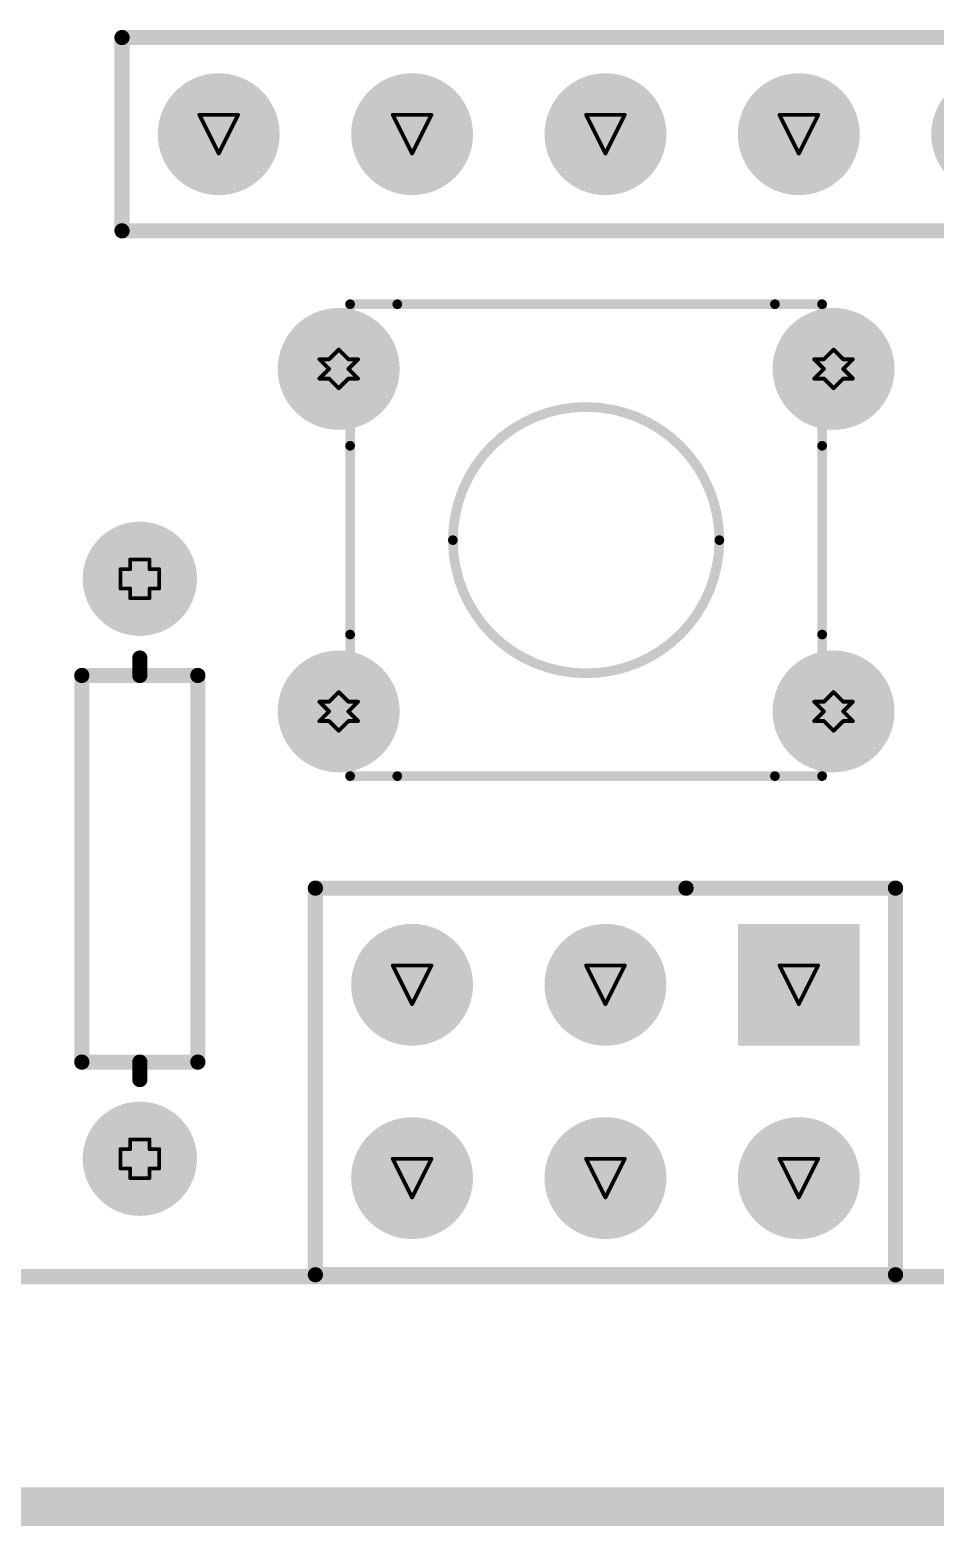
# Model space of a CAD drawing. Header units: millimetres. Extents: x 3.26 to 13.14, y 5.38 to 10.83.
# Drawn here: x 4.612 to 5.08, y 5.99 to 6.764 of the extents above; entities that cross this region are included whole.
import ezdxf

# ---------------------------------------------------------------- set-up
doc = ezdxf.new("R2010")
doc.units = ezdxf.units.MM
doc.header["$MEASUREMENT"] = 0
for name, color, linetype in [('BottomLayer', 5, 'Continuous'), ('BottomSolder', 6, 'Continuous'), ('DrillDrawing', 1, 'Continuous'), ('KeepOutLayer', 6, 'Continuous'), ('Mechanical1', 6, 'Continuous'), ('Mechanical13', 56, 'Continuous'), ('MultiLayer', 9, 'Continuous'), ('PadHoleLayer', 156, 'Continuous'), ('TopLayer', 1, 'Continuous'), ('TopOverlay', 2, 'Continuous'), ('TopSolder', 216, 'Continuous')]:
    doc.layers.add(name, color=color, linetype=linetype)

# ---------------------------------------------------------------- blocks, each defined once
blk = doc.blocks.new('430156130726_8')
at = {"layer": 'BottomLayer', "const_width": 0.02953}
for points in [[(-0.14272, 0.08858, 1), (-0.11319, 0.08858, 1)], [(0.11319, 0.08858, 1), (0.14272, 0.08858, 1)], [(-0.14272, -0.08858, 1), (-0.11319, -0.08858, 1)], [(0.11319, -0.08858, 1), (0.14272, -0.08858, 1)]]:
    blk.add_lwpolyline(points, format="xyb", close=True, dxfattribs=at)
at = {"layer": 'BottomSolder', "const_width": 0.03153}
for points in [[(-0.14372, 0.08858, 1), (-0.11219, 0.08858, 1)], [(0.11219, 0.08858, 1), (0.14372, 0.08858, 1)], [(-0.14372, -0.08858, 1), (-0.11219, -0.08858, 1)], [(0.11219, -0.08858, 1), (0.14372, -0.08858, 1)]]:
    blk.add_lwpolyline(points, format="xyb", close=True, dxfattribs=at)
at = {"layer": 'Mechanical13', "const_width": 0.005}
for points in [[(-0.12205, 0.12205), (-0.12205, -0.12205)], [(0.12205, 0.12205), (-0.12205, 0.12205)], [(0.12205, 0.12205), (0.12205, -0.12205)], [(0.12205, -0.12205), (-0.12205, -0.12205)]]:
    blk.add_lwpolyline(points, dxfattribs=at)
at = {"layer": 'Mechanical13', "const_width": 0.0025}
for points in [[(-0.1233, 0.12205, 1), (-0.1208, 0.12205, 1)], [(-0.1233, 0.12205, 1), (-0.1208, 0.12205, 1)], [(0.1208, 0.12205, 1), (0.1233, 0.12205, 1)], [(0.1208, 0.12205, 1), (0.1233, 0.12205, 1)], [(-0.1233, -0.12205, 1), (-0.1208, -0.12205, 1)], [(-0.1233, -0.12205, 1), (-0.1208, -0.12205, 1)], [(0.1208, -0.12205, 1), (0.1233, -0.12205, 1)], [(0.1208, -0.12205, 1), (0.1233, -0.12205, 1)]]:
    blk.add_lwpolyline(points, format="xyb", close=True, dxfattribs=at)
at = {"layer": 'MultiLayer', "const_width": 0.02953}
for points in [[(-0.14272, 0.08858, 1), (-0.11319, 0.08858, 1)], [(0.11319, 0.08858, 1), (0.14272, 0.08858, 1)], [(-0.14272, -0.08858, 1), (-0.11319, -0.08858, 1)], [(0.11319, -0.08858, 1), (0.14272, -0.08858, 1)]]:
    blk.add_lwpolyline(points, format="xyb", close=True, dxfattribs=at)
at = {"layer": 'PadHoleLayer', "const_width": 0.01969}
for points in [[(-0.1378, 0.08858, 1), (-0.11811, 0.08858, 1)], [(0.11811, 0.08858, 1), (0.1378, 0.08858, 1)], [(-0.1378, -0.08858, 1), (-0.11811, -0.08858, 1)], [(0.11811, -0.08858, 1), (0.1378, -0.08858, 1)]]:
    blk.add_lwpolyline(points, format="xyb", close=True, dxfattribs=at)
at = {"layer": 'TopLayer', "const_width": 0.02953}
for points in [[(-0.14272, 0.08858, 1), (-0.11319, 0.08858, 1)], [(0.11319, 0.08858, 1), (0.14272, 0.08858, 1)], [(-0.14272, -0.08858, 1), (-0.11319, -0.08858, 1)], [(0.11319, -0.08858, 1), (0.14272, -0.08858, 1)]]:
    blk.add_lwpolyline(points, format="xyb", close=True, dxfattribs=at)
at = {"layer": 'TopOverlay', "const_width": 0.005}
for points in [[(0.09764, 0.12205), (-0.09764, 0.12205)], [(-0.12205, 0.04882), (-0.12205, -0.04882)], [(0.12205, 0.04882), (0.12205, -0.04882)], [(0.09764, -0.12205), (-0.09764, -0.12205)]]:
    blk.add_lwpolyline(points, dxfattribs=at)
at = {"layer": 'TopOverlay'}
for points, const_width in [([(-0.09889, 0.12205, 1), (-0.09639, 0.12205, 1)], 0.0025), ([(0.09639, 0.12205, 1), (0.09889, 0.12205, 1)], 0.0025), ([(0.0689, 0, 1), (-0.0689, 0, 1)], 0.005), ([(-0.1233, 0.04882, 1), (-0.1208, 0.04882, 1)], 0.0025), ([(0.1208, 0.04882, 1), (0.1233, 0.04882, 1)], 0.0025), ([(-0.07015, 0, 1), (-0.06765, 0, 1)], 0.0025), ([(0.06765, 0, 1), (0.07015, 0, 1)], 0.0025), ([(-0.1233, -0.04882, 1), (-0.1208, -0.04882, 1)], 0.0025), ([(0.1208, -0.04882, 1), (0.1233, -0.04882, 1)], 0.0025), ([(-0.09889, -0.12205, 1), (-0.09639, -0.12205, 1)], 0.0025), ([(0.09639, -0.12205, 1), (0.09889, -0.12205, 1)], 0.0025)]:
    blk.add_lwpolyline(points, format="xyb", close=True, dxfattribs=dict(at, const_width=const_width))
at = {"layer": 'TopSolder', "const_width": 0.03153}
for points in [[(-0.14372, 0.08858, 1), (-0.11219, 0.08858, 1)], [(0.11219, 0.08858, 1), (0.14372, 0.08858, 1)], [(-0.14372, -0.08858, 1), (-0.11219, -0.08858, 1)], [(0.11219, -0.08858, 1), (0.14372, -0.08858, 1)]]:
    blk.add_lwpolyline(points, format="xyb", close=True, dxfattribs=at)
blk = doc.blocks.new('AXIAL_0_3_13')
at = {"layer": 'BottomLayer', "const_width": 0.02756}
for points in [[(-0.16378, 0, 1), (-0.13622, 0, 1)], [(0.13622, 0, 1), (0.16378, 0, 1)]]:
    blk.add_lwpolyline(points, format="xyb", close=True, dxfattribs=at)
at = {"layer": 'BottomSolder', "const_width": 0.02956}
for points in [[(-0.16478, 0, 1), (-0.13522, 0, 1)], [(0.13522, 0, 1), (0.16478, 0, 1)]]:
    blk.add_lwpolyline(points, format="xyb", close=True, dxfattribs=at)
at = {"layer": 'MultiLayer', "const_width": 0.02756}
for points in [[(-0.16378, 0, 1), (-0.13622, 0, 1)], [(0.13622, 0, 1), (0.16378, 0, 1)]]:
    blk.add_lwpolyline(points, format="xyb", close=True, dxfattribs=at)
at = {"layer": 'PadHoleLayer', "const_width": 0.01673}
for points in [[(-0.15837, 0, 1), (-0.14163, 0, 1)], [(0.14163, 0, 1), (0.15837, 0, 1)]]:
    blk.add_lwpolyline(points, format="xyb", close=True, dxfattribs=at)
at = {"layer": 'TopLayer', "const_width": 0.02756}
for points in [[(-0.16378, 0, 1), (-0.13622, 0, 1)], [(0.13622, 0, 1), (0.16378, 0, 1)]]:
    blk.add_lwpolyline(points, format="xyb", close=True, dxfattribs=at)
at = {"layer": 'TopOverlay', "const_width": 0.00787}
for points in [[(-0.1, 0.03), (-0.1, -0.03)], [(-0.1, 0.03), (0.1, 0.03)], [(0.1, 0.03), (0.1, 0)], [(-0.109, 0), (-0.1, 0)], [(0.1, 0), (0.109, 0)], [(0.1, 0), (0.1, -0.03)], [(-0.1, -0.03), (0.1, -0.03)]]:
    blk.add_lwpolyline(points, dxfattribs=at)
at = {"layer": 'TopOverlay', "const_width": 0.00394}
for points in [[(-0.10197, 0.03, 1), (-0.09803, 0.03, 1)], [(-0.10197, 0.03, 1), (-0.09803, 0.03, 1)], [(0.09803, 0.03, 1), (0.10197, 0.03, 1)], [(0.09803, 0.03, 1), (0.10197, 0.03, 1)], [(-0.11097, 0, 1), (-0.10703, 0, 1)], [(-0.10197, 0, 1), (-0.09803, 0, 1)], [(0.09803, 0, 1), (0.10197, 0, 1)], [(0.09803, 0, 1), (0.10197, 0, 1)], [(0.09803, 0, 1), (0.10197, 0, 1)], [(0.10703, 0, 1), (0.11097, 0, 1)], [(-0.10197, -0.03, 1), (-0.09803, -0.03, 1)], [(-0.10197, -0.03, 1), (-0.09803, -0.03, 1)], [(0.09803, -0.03, 1), (0.10197, -0.03, 1)], [(0.09803, -0.03, 1), (0.10197, -0.03, 1)]]:
    blk.add_lwpolyline(points, format="xyb", close=True, dxfattribs=at)
at = {"layer": 'TopSolder', "const_width": 0.02956}
for points in [[(-0.16478, 0, 1), (-0.13522, 0, 1)], [(0.13522, 0, 1), (0.16478, 0, 1)]]:
    blk.add_lwpolyline(points, format="xyb", close=True, dxfattribs=at)
blk = doc.blocks.new('HDR2X3_25')
at = {"layer": 'BottomLayer', "const_width": 0.02953}
for points in [[(-0.01476, 0.1, 1), (0.01476, 0.1, 1)], [(0.08524, 0.1, 1), (0.11476, 0.1, 1)], [(0.18524, 0.1, 1), (0.21476, 0.1, 1)], [(0.08524, 0, 1), (0.11476, 0, 1)], [(0.18524, 0, 1), (0.21476, 0, 1)]]:
    blk.add_lwpolyline(points, format="xyb", close=True, dxfattribs=at)
at = {"layer": 'BottomLayer'}
blk.add_solid([(-0.02953, -0.02953), (0.02953, -0.02953), (-0.02953, 0.02953), (0.02953, 0.02953)], dxfattribs=at)
at = {"layer": 'BottomSolder', "const_width": 0.03153}
for points in [[(-0.01576, 0.1, 1), (0.01576, 0.1, 1)], [(0.08424, 0.1, 1), (0.11576, 0.1, 1)], [(0.18424, 0.1, 1), (0.21576, 0.1, 1)], [(0.08424, 0, 1), (0.11576, 0, 1)], [(0.18424, 0, 1), (0.21576, 0, 1)]]:
    blk.add_lwpolyline(points, format="xyb", close=True, dxfattribs=at)
at = {"layer": 'BottomSolder'}
blk.add_solid([(-0.03153, -0.03153), (0.03153, -0.03153), (-0.03153, 0.03153), (0.03153, 0.03153)], dxfattribs=at)
at = {"layer": 'MultiLayer', "const_width": 0.02953}
for points in [[(-0.01476, 0.1, 1), (0.01476, 0.1, 1)], [(0.08524, 0.1, 1), (0.11476, 0.1, 1)], [(0.18524, 0.1, 1), (0.21476, 0.1, 1)], [(0.08524, 0, 1), (0.11476, 0, 1)], [(0.18524, 0, 1), (0.21476, 0, 1)]]:
    blk.add_lwpolyline(points, format="xyb", close=True, dxfattribs=at)
at = {"layer": 'MultiLayer'}
blk.add_solid([(-0.02953, -0.02953), (0.02953, -0.02953), (-0.02953, 0.02953), (0.02953, 0.02953)], dxfattribs=at)
at = {"layer": 'PadHoleLayer', "const_width": 0.01772}
for points in [[(-0.00886, 0.1, 1), (0.00886, 0.1, 1)], [(0.09114, 0.1, 1), (0.10886, 0.1, 1)], [(0.19114, 0.1, 1), (0.20886, 0.1, 1)], [(-0.00886, 0, 1), (0.00886, 0, 1)], [(0.09114, 0, 1), (0.10886, 0, 1)], [(0.19114, 0, 1), (0.20886, 0, 1)]]:
    blk.add_lwpolyline(points, format="xyb", close=True, dxfattribs=at)
at = {"layer": 'TopLayer', "const_width": 0.02953}
for points in [[(-0.01476, 0.1, 1), (0.01476, 0.1, 1)], [(0.08524, 0.1, 1), (0.11476, 0.1, 1)], [(0.18524, 0.1, 1), (0.21476, 0.1, 1)], [(0.08524, 0, 1), (0.11476, 0, 1)], [(0.18524, 0, 1), (0.21476, 0, 1)]]:
    blk.add_lwpolyline(points, format="xyb", close=True, dxfattribs=at)
at = {"layer": 'TopLayer'}
blk.add_solid([(-0.02953, -0.02953), (0.02953, -0.02953), (-0.02953, 0.02953), (0.02953, 0.02953)], dxfattribs=at)
at = {"layer": 'TopOverlay', "const_width": 0.00787}
for points in [[(0.25, 0.15), (-0.05, 0.15)], [(-0.05, 0.15), (-0.05, -0.05)], [(0.25, 0.15), (0.25, -0.05)], [(0.25, -0.05), (-0.05, -0.05)], [(0.25, -0.05), (0.05833, -0.05)]]:
    blk.add_lwpolyline(points, dxfattribs=at)
at = {"layer": 'TopOverlay', "const_width": 0.00394}
for points in [[(-0.05197, 0.15, 1), (-0.04803, 0.15, 1)], [(-0.05197, 0.15, 1), (-0.04803, 0.15, 1)], [(0.24803, 0.15, 1), (0.25197, 0.15, 1)], [(0.24803, 0.15, 1), (0.25197, 0.15, 1)], [(-0.05197, -0.05, 1), (-0.04803, -0.05, 1)], [(-0.05197, -0.05, 1), (-0.04803, -0.05, 1)], [(0.05637, -0.05, 1), (0.0603, -0.05, 1)], [(0.24803, -0.05, 1), (0.25197, -0.05, 1)], [(0.24803, -0.05, 1), (0.25197, -0.05, 1)], [(0.24803, -0.05, 1), (0.25197, -0.05, 1)]]:
    blk.add_lwpolyline(points, format="xyb", close=True, dxfattribs=at)
at = {"layer": 'TopSolder', "const_width": 0.03153}
for points in [[(-0.01576, 0.1, 1), (0.01576, 0.1, 1)], [(0.08424, 0.1, 1), (0.11576, 0.1, 1)], [(0.18424, 0.1, 1), (0.21576, 0.1, 1)], [(0.08424, 0, 1), (0.11576, 0, 1)], [(0.18424, 0, 1), (0.21576, 0, 1)]]:
    blk.add_lwpolyline(points, format="xyb", close=True, dxfattribs=at)
at = {"layer": 'TopSolder'}
blk.add_solid([(-0.03153, -0.03153), (0.03153, -0.03153), (-0.03153, 0.03153), (0.03153, 0.03153)], dxfattribs=at)
blk = doc.blocks.new('HDR1X8_31')
at = {"layer": 'BottomLayer', "const_width": 0.02953}
for points in [[(0.08524, 0, 1), (0.11476, 0, 1)], [(0.18524, 0, 1), (0.21476, 0, 1)], [(0.28524, 0, 1), (0.31476, 0, 1)], [(0.38524, 0, 1), (0.41476, 0, 1)], [(0.48524, 0, 1), (0.51476, 0, 1)], [(0.58524, 0, 1), (0.61476, 0, 1)], [(0.68524, 0, 1), (0.71476, 0, 1)]]:
    blk.add_lwpolyline(points, format="xyb", close=True, dxfattribs=at)
at = {"layer": 'BottomLayer'}
blk.add_solid([(-0.02953, -0.02953), (0.02953, -0.02953), (-0.02953, 0.02953), (0.02953, 0.02953)], dxfattribs=at)
at = {"layer": 'BottomSolder', "const_width": 0.03153}
for points in [[(0.08424, 0, 1), (0.11576, 0, 1)], [(0.18424, 0, 1), (0.21576, 0, 1)], [(0.28424, 0, 1), (0.31576, 0, 1)], [(0.38424, 0, 1), (0.41576, 0, 1)], [(0.48424, 0, 1), (0.51576, 0, 1)], [(0.58424, 0, 1), (0.61576, 0, 1)], [(0.68424, 0, 1), (0.71576, 0, 1)]]:
    blk.add_lwpolyline(points, format="xyb", close=True, dxfattribs=at)
at = {"layer": 'BottomSolder'}
blk.add_solid([(-0.03153, -0.03153), (0.03153, -0.03153), (-0.03153, 0.03153), (0.03153, 0.03153)], dxfattribs=at)
at = {"layer": 'MultiLayer', "const_width": 0.02953}
for points in [[(0.08524, 0, 1), (0.11476, 0, 1)], [(0.18524, 0, 1), (0.21476, 0, 1)], [(0.28524, 0, 1), (0.31476, 0, 1)], [(0.38524, 0, 1), (0.41476, 0, 1)], [(0.48524, 0, 1), (0.51476, 0, 1)], [(0.58524, 0, 1), (0.61476, 0, 1)], [(0.68524, 0, 1), (0.71476, 0, 1)]]:
    blk.add_lwpolyline(points, format="xyb", close=True, dxfattribs=at)
at = {"layer": 'MultiLayer'}
blk.add_solid([(-0.02953, -0.02953), (0.02953, -0.02953), (-0.02953, 0.02953), (0.02953, 0.02953)], dxfattribs=at)
at = {"layer": 'PadHoleLayer', "const_width": 0.01772}
for points in [[(-0.00886, 0, 1), (0.00886, 0, 1)], [(0.09114, 0, 1), (0.10886, 0, 1)], [(0.19114, 0, 1), (0.20886, 0, 1)], [(0.29114, 0, 1), (0.30886, 0, 1)], [(0.39114, 0, 1), (0.40886, 0, 1)], [(0.49114, 0, 1), (0.50886, 0, 1)], [(0.59114, 0, 1), (0.60886, 0, 1)], [(0.69114, 0, 1), (0.70886, 0, 1)]]:
    blk.add_lwpolyline(points, format="xyb", close=True, dxfattribs=at)
at = {"layer": 'TopLayer', "const_width": 0.02953}
for points in [[(0.08524, 0, 1), (0.11476, 0, 1)], [(0.18524, 0, 1), (0.21476, 0, 1)], [(0.28524, 0, 1), (0.31476, 0, 1)], [(0.38524, 0, 1), (0.41476, 0, 1)], [(0.48524, 0, 1), (0.51476, 0, 1)], [(0.58524, 0, 1), (0.61476, 0, 1)], [(0.68524, 0, 1), (0.71476, 0, 1)]]:
    blk.add_lwpolyline(points, format="xyb", close=True, dxfattribs=at)
at = {"layer": 'TopLayer'}
blk.add_solid([(-0.02953, -0.02953), (0.02953, -0.02953), (-0.02953, 0.02953), (0.02953, 0.02953)], dxfattribs=at)
at = {"layer": 'TopOverlay', "const_width": 0.00787}
for points in [[(0.75, 0.05), (-0.05, 0.05)], [(-0.05, 0.05), (-0.05, -0.05)], [(0.75, 0.05), (0.75, -0.05)], [(0.75, -0.05), (-0.05, -0.05)]]:
    blk.add_lwpolyline(points, dxfattribs=at)
at = {"layer": 'TopOverlay', "const_width": 0.00394}
for points in [[(-0.05197, 0.05, 1), (-0.04803, 0.05, 1)], [(-0.05197, 0.05, 1), (-0.04803, 0.05, 1)], [(0.74803, 0.05, 1), (0.75197, 0.05, 1)], [(0.74803, 0.05, 1), (0.75197, 0.05, 1)], [(-0.05197, -0.05, 1), (-0.04803, -0.05, 1)], [(-0.05197, -0.05, 1), (-0.04803, -0.05, 1)], [(0.74803, -0.05, 1), (0.75197, -0.05, 1)], [(0.74803, -0.05, 1), (0.75197, -0.05, 1)]]:
    blk.add_lwpolyline(points, format="xyb", close=True, dxfattribs=at)
at = {"layer": 'TopSolder', "const_width": 0.03153}
for points in [[(0.08424, 0, 1), (0.11576, 0, 1)], [(0.18424, 0, 1), (0.21576, 0, 1)], [(0.28424, 0, 1), (0.31576, 0, 1)], [(0.38424, 0, 1), (0.41576, 0, 1)], [(0.48424, 0, 1), (0.51576, 0, 1)], [(0.58424, 0, 1), (0.61576, 0, 1)], [(0.68424, 0, 1), (0.71576, 0, 1)]]:
    blk.add_lwpolyline(points, format="xyb", close=True, dxfattribs=at)
at = {"layer": 'TopSolder'}
blk.add_solid([(-0.03153, -0.03153), (0.03153, -0.03153), (-0.03153, 0.03153), (0.03153, 0.03153)], dxfattribs=at)

msp = doc.modelspace()

# ---------------------------------------------------------------- linework, layer by layer
at = {"layer": 'DrillDrawing', "const_width": 0.002}
for points in [[(4.7, 6.72), (4.72, 6.72)], [(4.7, 6.72), (4.71, 6.7)], [(4.71, 6.7), (4.72, 6.72)], [(4.8, 6.72), (4.82, 6.72)], [(4.8, 6.72), (4.81, 6.7)], [(4.81, 6.7), (4.82, 6.72)], [(4.9, 6.72), (4.92, 6.72)], [(4.9, 6.72), (4.91, 6.7)], [(4.91, 6.7), (4.92, 6.72)], [(5, 6.72), (5.02, 6.72)], [(5, 6.72), (5.01, 6.7)], [(5.01, 6.7), (5.02, 6.72)], [(4.76205, 6.59358), (4.76705, 6.58858)], [(4.76205, 6.59358), (4.76705, 6.59358)], [(4.76705, 6.59358), (4.77205, 6.59858)], [(4.77205, 6.59858), (4.77705, 6.59358)], [(4.77705, 6.59358), (4.78205, 6.59358)], [(4.77705, 6.58858), (4.78205, 6.59358)], [(5.01795, 6.59358), (5.02295, 6.58858)], [(5.01795, 6.59358), (5.02295, 6.59358)], [(5.02295, 6.59358), (5.02795, 6.59858)], [(5.02795, 6.59858), (5.03295, 6.59358)], [(5.03295, 6.59358), (5.03795, 6.59358)], [(5.03295, 6.58858), (5.03795, 6.59358)], [(4.76205, 6.58358), (4.76705, 6.58858)], [(4.77705, 6.58858), (4.78205, 6.58358)], [(5.01795, 6.58358), (5.02295, 6.58858)], [(5.03295, 6.58858), (5.03795, 6.58358)], [(4.76205, 6.58358), (4.76705, 6.58358)], [(4.76705, 6.58358), (4.77205, 6.57858)], [(4.77205, 6.57858), (4.77705, 6.58358)], [(4.77705, 6.58358), (4.78205, 6.58358)], [(5.01795, 6.58358), (5.02295, 6.58358)], [(5.02295, 6.58358), (5.02795, 6.57858)], [(5.02795, 6.57858), (5.03295, 6.58358)], [(5.03295, 6.58358), (5.03795, 6.58358)], [(4.65921, 6.475), (4.65921, 6.485)], [(4.65921, 6.485), (4.66421, 6.485)], [(4.66421, 6.485), (4.66421, 6.49)], [(4.66421, 6.49), (4.67421, 6.49)], [(4.67421, 6.485), (4.67421, 6.49)], [(4.67421, 6.485), (4.67921, 6.485)], [(4.67921, 6.475), (4.67921, 6.485)], [(4.65921, 6.475), (4.66421, 6.475)], [(4.66421, 6.47), (4.66421, 6.475)], [(4.66421, 6.47), (4.67421, 6.47)], [(4.67421, 6.475), (4.67921, 6.475)], [(4.67421, 6.47), (4.67421, 6.475)], [(4.76205, 6.41642), (4.76705, 6.41142)], [(4.76205, 6.41642), (4.76705, 6.41642)], [(4.76705, 6.41642), (4.77205, 6.42142)], [(4.77205, 6.42142), (4.77705, 6.41642)], [(4.77705, 6.41642), (4.78205, 6.41642)], [(4.77705, 6.41142), (4.78205, 6.41642)], [(5.01795, 6.41642), (5.02295, 6.41142)], [(5.01795, 6.41642), (5.02295, 6.41642)], [(5.02295, 6.41642), (5.02795, 6.42142)], [(5.02795, 6.42142), (5.03295, 6.41642)], [(5.03295, 6.41642), (5.03795, 6.41642)], [(5.03295, 6.41142), (5.03795, 6.41642)], [(4.76205, 6.40642), (4.76705, 6.41142)], [(4.77705, 6.41142), (4.78205, 6.40642)], [(5.01795, 6.40642), (5.02295, 6.41142)], [(5.03295, 6.41142), (5.03795, 6.40642)], [(4.76205, 6.40642), (4.76705, 6.40642)], [(4.76705, 6.40642), (4.77205, 6.40142)], [(4.77205, 6.40142), (4.77705, 6.40642)], [(4.77705, 6.40642), (4.78205, 6.40642)], [(5.01795, 6.40642), (5.02295, 6.40642)], [(5.02295, 6.40642), (5.02795, 6.40142)], [(5.02795, 6.40142), (5.03295, 6.40642)], [(5.03295, 6.40642), (5.03795, 6.40642)], [(4.8, 6.28), (4.82, 6.28)], [(4.8, 6.28), (4.81, 6.26)], [(4.81, 6.26), (4.82, 6.28)], [(4.9, 6.28), (4.92, 6.28)], [(4.9, 6.28), (4.91, 6.26)], [(4.91, 6.26), (4.92, 6.28)], [(5, 6.28), (5.02, 6.28)], [(5, 6.28), (5.01, 6.26)], [(5.01, 6.26), (5.02, 6.28)], [(4.65921, 6.175), (4.65921, 6.185)], [(4.65921, 6.185), (4.66421, 6.185)], [(4.66421, 6.185), (4.66421, 6.19)], [(4.66421, 6.19), (4.67421, 6.19)], [(4.67421, 6.185), (4.67421, 6.19)], [(4.67421, 6.185), (4.67921, 6.185)], [(4.67921, 6.175), (4.67921, 6.185)], [(4.8, 6.18), (4.82, 6.18)], [(4.8, 6.18), (4.81, 6.16)], [(4.81, 6.16), (4.82, 6.18)], [(4.9, 6.18), (4.92, 6.18)], [(4.9, 6.18), (4.91, 6.16)], [(4.91, 6.16), (4.92, 6.18)], [(5, 6.18), (5.02, 6.18)], [(5, 6.18), (5.01, 6.16)], [(5.01, 6.16), (5.02, 6.18)], [(4.65921, 6.175), (4.66421, 6.175)], [(4.66421, 6.17), (4.66421, 6.175)], [(4.66421, 6.17), (4.67421, 6.17)], [(4.67421, 6.175), (4.67921, 6.175)], [(4.67421, 6.17), (4.67421, 6.175)]]:
    msp.add_lwpolyline(points, dxfattribs=at)
at = {"layer": 'DrillDrawing', "const_width": 0.001}
for points in [[(4.6995, 6.72, 1), (4.7005, 6.72, 1)], [(4.6995, 6.72, 1), (4.7005, 6.72, 1)], [(4.7195, 6.72, 1), (4.7205, 6.72, 1)], [(4.7195, 6.72, 1), (4.7205, 6.72, 1)], [(4.7995, 6.72, 1), (4.8005, 6.72, 1)], [(4.7995, 6.72, 1), (4.8005, 6.72, 1)], [(4.8195, 6.72, 1), (4.8205, 6.72, 1)], [(4.8195, 6.72, 1), (4.8205, 6.72, 1)], [(4.8995, 6.72, 1), (4.9005, 6.72, 1)], [(4.8995, 6.72, 1), (4.9005, 6.72, 1)], [(4.9195, 6.72, 1), (4.9205, 6.72, 1)], [(4.9195, 6.72, 1), (4.9205, 6.72, 1)], [(4.9995, 6.72, 1), (5.0005, 6.72, 1)], [(4.9995, 6.72, 1), (5.0005, 6.72, 1)], [(5.0195, 6.72, 1), (5.0205, 6.72, 1)], [(5.0195, 6.72, 1), (5.0205, 6.72, 1)], [(4.7095, 6.7, 1), (4.7105, 6.7, 1)], [(4.7095, 6.7, 1), (4.7105, 6.7, 1)], [(4.8095, 6.7, 1), (4.8105, 6.7, 1)], [(4.8095, 6.7, 1), (4.8105, 6.7, 1)], [(4.9095, 6.7, 1), (4.9105, 6.7, 1)], [(4.9095, 6.7, 1), (4.9105, 6.7, 1)], [(5.0095, 6.7, 1), (5.0105, 6.7, 1)], [(5.0095, 6.7, 1), (5.0105, 6.7, 1)], [(4.76155, 6.59358, 1), (4.76255, 6.59358, 1)], [(4.76155, 6.59358, 1), (4.76255, 6.59358, 1)], [(4.76655, 6.59358, 1), (4.76755, 6.59358, 1)], [(4.76655, 6.59358, 1), (4.76755, 6.59358, 1)], [(4.77155, 6.59858, 1), (4.77255, 6.59858, 1)], [(4.77155, 6.59858, 1), (4.77255, 6.59858, 1)], [(4.77655, 6.59358, 1), (4.77755, 6.59358, 1)], [(4.77655, 6.59358, 1), (4.77755, 6.59358, 1)], [(4.78155, 6.59358, 1), (4.78255, 6.59358, 1)], [(4.78155, 6.59358, 1), (4.78255, 6.59358, 1)], [(5.01745, 6.59358, 1), (5.01845, 6.59358, 1)], [(5.01745, 6.59358, 1), (5.01845, 6.59358, 1)], [(5.02245, 6.59358, 1), (5.02345, 6.59358, 1)], [(5.02245, 6.59358, 1), (5.02345, 6.59358, 1)], [(5.02745, 6.59858, 1), (5.02845, 6.59858, 1)], [(5.02745, 6.59858, 1), (5.02845, 6.59858, 1)], [(5.03245, 6.59358, 1), (5.03345, 6.59358, 1)], [(5.03245, 6.59358, 1), (5.03345, 6.59358, 1)], [(5.03745, 6.59358, 1), (5.03845, 6.59358, 1)], [(5.03745, 6.59358, 1), (5.03845, 6.59358, 1)], [(4.76655, 6.58858, 1), (4.76755, 6.58858, 1)], [(4.76655, 6.58858, 1), (4.76755, 6.58858, 1)], [(4.77655, 6.58858, 1), (4.77755, 6.58858, 1)], [(4.77655, 6.58858, 1), (4.77755, 6.58858, 1)], [(5.02245, 6.58858, 1), (5.02345, 6.58858, 1)], [(5.02245, 6.58858, 1), (5.02345, 6.58858, 1)], [(5.03245, 6.58858, 1), (5.03345, 6.58858, 1)], [(5.03245, 6.58858, 1), (5.03345, 6.58858, 1)], [(4.76155, 6.58358, 1), (4.76255, 6.58358, 1)], [(4.76155, 6.58358, 1), (4.76255, 6.58358, 1)], [(4.76655, 6.58358, 1), (4.76755, 6.58358, 1)], [(4.76655, 6.58358, 1), (4.76755, 6.58358, 1)], [(4.77155, 6.57858, 1), (4.77255, 6.57858, 1)], [(4.77155, 6.57858, 1), (4.77255, 6.57858, 1)], [(4.77655, 6.58358, 1), (4.77755, 6.58358, 1)], [(4.77655, 6.58358, 1), (4.77755, 6.58358, 1)], [(4.78155, 6.58358, 1), (4.78255, 6.58358, 1)], [(4.78155, 6.58358, 1), (4.78255, 6.58358, 1)], [(5.01745, 6.58358, 1), (5.01845, 6.58358, 1)], [(5.01745, 6.58358, 1), (5.01845, 6.58358, 1)], [(5.02245, 6.58358, 1), (5.02345, 6.58358, 1)], [(5.02245, 6.58358, 1), (5.02345, 6.58358, 1)], [(5.02745, 6.57858, 1), (5.02845, 6.57858, 1)], [(5.02745, 6.57858, 1), (5.02845, 6.57858, 1)], [(5.03245, 6.58358, 1), (5.03345, 6.58358, 1)], [(5.03245, 6.58358, 1), (5.03345, 6.58358, 1)], [(5.03745, 6.58358, 1), (5.03845, 6.58358, 1)], [(5.03745, 6.58358, 1), (5.03845, 6.58358, 1)], [(4.65871, 6.485, 1), (4.65971, 6.485, 1)], [(4.65871, 6.485, 1), (4.65971, 6.485, 1)], [(4.66371, 6.49, 1), (4.66471, 6.49, 1)], [(4.66371, 6.49, 1), (4.66471, 6.49, 1)], [(4.66371, 6.485, 1), (4.66471, 6.485, 1)], [(4.66371, 6.485, 1), (4.66471, 6.485, 1)], [(4.67371, 6.49, 1), (4.67471, 6.49, 1)], [(4.67371, 6.49, 1), (4.67471, 6.49, 1)], [(4.67371, 6.485, 1), (4.67471, 6.485, 1)], [(4.67371, 6.485, 1), (4.67471, 6.485, 1)], [(4.67871, 6.485, 1), (4.67971, 6.485, 1)], [(4.67871, 6.485, 1), (4.67971, 6.485, 1)], [(4.65871, 6.475, 1), (4.65971, 6.475, 1)], [(4.65871, 6.475, 1), (4.65971, 6.475, 1)], [(4.66371, 6.475, 1), (4.66471, 6.475, 1)], [(4.66371, 6.475, 1), (4.66471, 6.475, 1)], [(4.66371, 6.47, 1), (4.66471, 6.47, 1)], [(4.66371, 6.47, 1), (4.66471, 6.47, 1)], [(4.67371, 6.475, 1), (4.67471, 6.475, 1)], [(4.67371, 6.475, 1), (4.67471, 6.475, 1)], [(4.67371, 6.47, 1), (4.67471, 6.47, 1)], [(4.67371, 6.47, 1), (4.67471, 6.47, 1)], [(4.67871, 6.475, 1), (4.67971, 6.475, 1)], [(4.67871, 6.475, 1), (4.67971, 6.475, 1)], [(4.76155, 6.41642, 1), (4.76255, 6.41642, 1)], [(4.76155, 6.41642, 1), (4.76255, 6.41642, 1)], [(4.76655, 6.41642, 1), (4.76755, 6.41642, 1)], [(4.76655, 6.41642, 1), (4.76755, 6.41642, 1)], [(4.77155, 6.42142, 1), (4.77255, 6.42142, 1)], [(4.77155, 6.42142, 1), (4.77255, 6.42142, 1)], [(4.77655, 6.41642, 1), (4.77755, 6.41642, 1)], [(4.77655, 6.41642, 1), (4.77755, 6.41642, 1)], [(4.78155, 6.41642, 1), (4.78255, 6.41642, 1)], [(4.78155, 6.41642, 1), (4.78255, 6.41642, 1)], [(5.01745, 6.41642, 1), (5.01845, 6.41642, 1)], [(5.01745, 6.41642, 1), (5.01845, 6.41642, 1)], [(5.02245, 6.41642, 1), (5.02345, 6.41642, 1)], [(5.02245, 6.41642, 1), (5.02345, 6.41642, 1)], [(5.02745, 6.42142, 1), (5.02845, 6.42142, 1)], [(5.02745, 6.42142, 1), (5.02845, 6.42142, 1)], [(5.03245, 6.41642, 1), (5.03345, 6.41642, 1)], [(5.03245, 6.41642, 1), (5.03345, 6.41642, 1)], [(5.03745, 6.41642, 1), (5.03845, 6.41642, 1)], [(5.03745, 6.41642, 1), (5.03845, 6.41642, 1)], [(4.76655, 6.41142, 1), (4.76755, 6.41142, 1)], [(4.76655, 6.41142, 1), (4.76755, 6.41142, 1)], [(4.77655, 6.41142, 1), (4.77755, 6.41142, 1)], [(4.77655, 6.41142, 1), (4.77755, 6.41142, 1)], [(5.02245, 6.41142, 1), (5.02345, 6.41142, 1)], [(5.02245, 6.41142, 1), (5.02345, 6.41142, 1)], [(5.03245, 6.41142, 1), (5.03345, 6.41142, 1)], [(5.03245, 6.41142, 1), (5.03345, 6.41142, 1)], [(4.76155, 6.40642, 1), (4.76255, 6.40642, 1)], [(4.76155, 6.40642, 1), (4.76255, 6.40642, 1)], [(4.76655, 6.40642, 1), (4.76755, 6.40642, 1)], [(4.76655, 6.40642, 1), (4.76755, 6.40642, 1)], [(4.77155, 6.40142, 1), (4.77255, 6.40142, 1)], [(4.77155, 6.40142, 1), (4.77255, 6.40142, 1)], [(4.77655, 6.40642, 1), (4.77755, 6.40642, 1)], [(4.77655, 6.40642, 1), (4.77755, 6.40642, 1)], [(4.78155, 6.40642, 1), (4.78255, 6.40642, 1)], [(4.78155, 6.40642, 1), (4.78255, 6.40642, 1)], [(5.01745, 6.40642, 1), (5.01845, 6.40642, 1)], [(5.01745, 6.40642, 1), (5.01845, 6.40642, 1)], [(5.02245, 6.40642, 1), (5.02345, 6.40642, 1)], [(5.02245, 6.40642, 1), (5.02345, 6.40642, 1)], [(5.02745, 6.40142, 1), (5.02845, 6.40142, 1)], [(5.02745, 6.40142, 1), (5.02845, 6.40142, 1)], [(5.03245, 6.40642, 1), (5.03345, 6.40642, 1)], [(5.03245, 6.40642, 1), (5.03345, 6.40642, 1)], [(5.03745, 6.40642, 1), (5.03845, 6.40642, 1)], [(5.03745, 6.40642, 1), (5.03845, 6.40642, 1)], [(4.7995, 6.28, 1), (4.8005, 6.28, 1)], [(4.7995, 6.28, 1), (4.8005, 6.28, 1)], [(4.8195, 6.28, 1), (4.8205, 6.28, 1)], [(4.8195, 6.28, 1), (4.8205, 6.28, 1)], [(4.8995, 6.28, 1), (4.9005, 6.28, 1)], [(4.8995, 6.28, 1), (4.9005, 6.28, 1)], [(4.9195, 6.28, 1), (4.9205, 6.28, 1)], [(4.9195, 6.28, 1), (4.9205, 6.28, 1)], [(4.9995, 6.28, 1), (5.0005, 6.28, 1)], [(4.9995, 6.28, 1), (5.0005, 6.28, 1)], [(5.0195, 6.28, 1), (5.0205, 6.28, 1)], [(5.0195, 6.28, 1), (5.0205, 6.28, 1)], [(4.8095, 6.26, 1), (4.8105, 6.26, 1)], [(4.8095, 6.26, 1), (4.8105, 6.26, 1)], [(4.9095, 6.26, 1), (4.9105, 6.26, 1)], [(4.9095, 6.26, 1), (4.9105, 6.26, 1)], [(5.0095, 6.26, 1), (5.0105, 6.26, 1)], [(5.0095, 6.26, 1), (5.0105, 6.26, 1)], [(4.65871, 6.185, 1), (4.65971, 6.185, 1)], [(4.65871, 6.185, 1), (4.65971, 6.185, 1)], [(4.66371, 6.19, 1), (4.66471, 6.19, 1)], [(4.66371, 6.19, 1), (4.66471, 6.19, 1)], [(4.66371, 6.185, 1), (4.66471, 6.185, 1)], [(4.66371, 6.185, 1), (4.66471, 6.185, 1)], [(4.67371, 6.19, 1), (4.67471, 6.19, 1)], [(4.67371, 6.19, 1), (4.67471, 6.19, 1)], [(4.67371, 6.185, 1), (4.67471, 6.185, 1)], [(4.67371, 6.185, 1), (4.67471, 6.185, 1)], [(4.67871, 6.185, 1), (4.67971, 6.185, 1)], [(4.67871, 6.185, 1), (4.67971, 6.185, 1)], [(4.7995, 6.18, 1), (4.8005, 6.18, 1)], [(4.7995, 6.18, 1), (4.8005, 6.18, 1)], [(4.8195, 6.18, 1), (4.8205, 6.18, 1)], [(4.8195, 6.18, 1), (4.8205, 6.18, 1)], [(4.8995, 6.18, 1), (4.9005, 6.18, 1)], [(4.8995, 6.18, 1), (4.9005, 6.18, 1)], [(4.9195, 6.18, 1), (4.9205, 6.18, 1)], [(4.9195, 6.18, 1), (4.9205, 6.18, 1)], [(4.9995, 6.18, 1), (5.0005, 6.18, 1)], [(4.9995, 6.18, 1), (5.0005, 6.18, 1)], [(5.0195, 6.18, 1), (5.0205, 6.18, 1)], [(5.0195, 6.18, 1), (5.0205, 6.18, 1)], [(4.65871, 6.175, 1), (4.65971, 6.175, 1)], [(4.65871, 6.175, 1), (4.65971, 6.175, 1)], [(4.66371, 6.175, 1), (4.66471, 6.175, 1)], [(4.66371, 6.175, 1), (4.66471, 6.175, 1)], [(4.66371, 6.17, 1), (4.66471, 6.17, 1)], [(4.66371, 6.17, 1), (4.66471, 6.17, 1)], [(4.67371, 6.175, 1), (4.67471, 6.175, 1)], [(4.67371, 6.175, 1), (4.67471, 6.175, 1)], [(4.67371, 6.17, 1), (4.67471, 6.17, 1)], [(4.67371, 6.17, 1), (4.67471, 6.17, 1)], [(4.67871, 6.175, 1), (4.67971, 6.175, 1)], [(4.67871, 6.175, 1), (4.67971, 6.175, 1)], [(4.8095, 6.16, 1), (4.8105, 6.16, 1)], [(4.8095, 6.16, 1), (4.8105, 6.16, 1)], [(4.9095, 6.16, 1), (4.9105, 6.16, 1)], [(4.9095, 6.16, 1), (4.9105, 6.16, 1)], [(5.0095, 6.16, 1), (5.0105, 6.16, 1)], [(5.0095, 6.16, 1), (5.0105, 6.16, 1)]]:
    msp.add_lwpolyline(points, format="xyb", close=True, dxfattribs=at)
at = {"layer": 'KeepOutLayer', "const_width": 0.008}
msp.add_lwpolyline([(4.24, 6.119), (10.09, 6.119)], dxfattribs=at)
at = {"layer": 'Mechanical1', "const_width": 0.02}
msp.add_lwpolyline([(4, 6), (10.299, 6)], dxfattribs=at)

# ---------------------------------------------------------------- block references
for name, p, rotation in [('HDR1X8_31', (5.41, 6.71), 180), ('430156130726_8', (4.9, 6.5), 180), ('AXIAL_0_3_13', (4.66921, 6.33), 90), ('HDR2X3_25', (5.01, 6.27), 180)]:
    msp.add_blockref(name, p, dxfattribs=dict(rotation=rotation))

doc.saveas('drawing.dxf')
